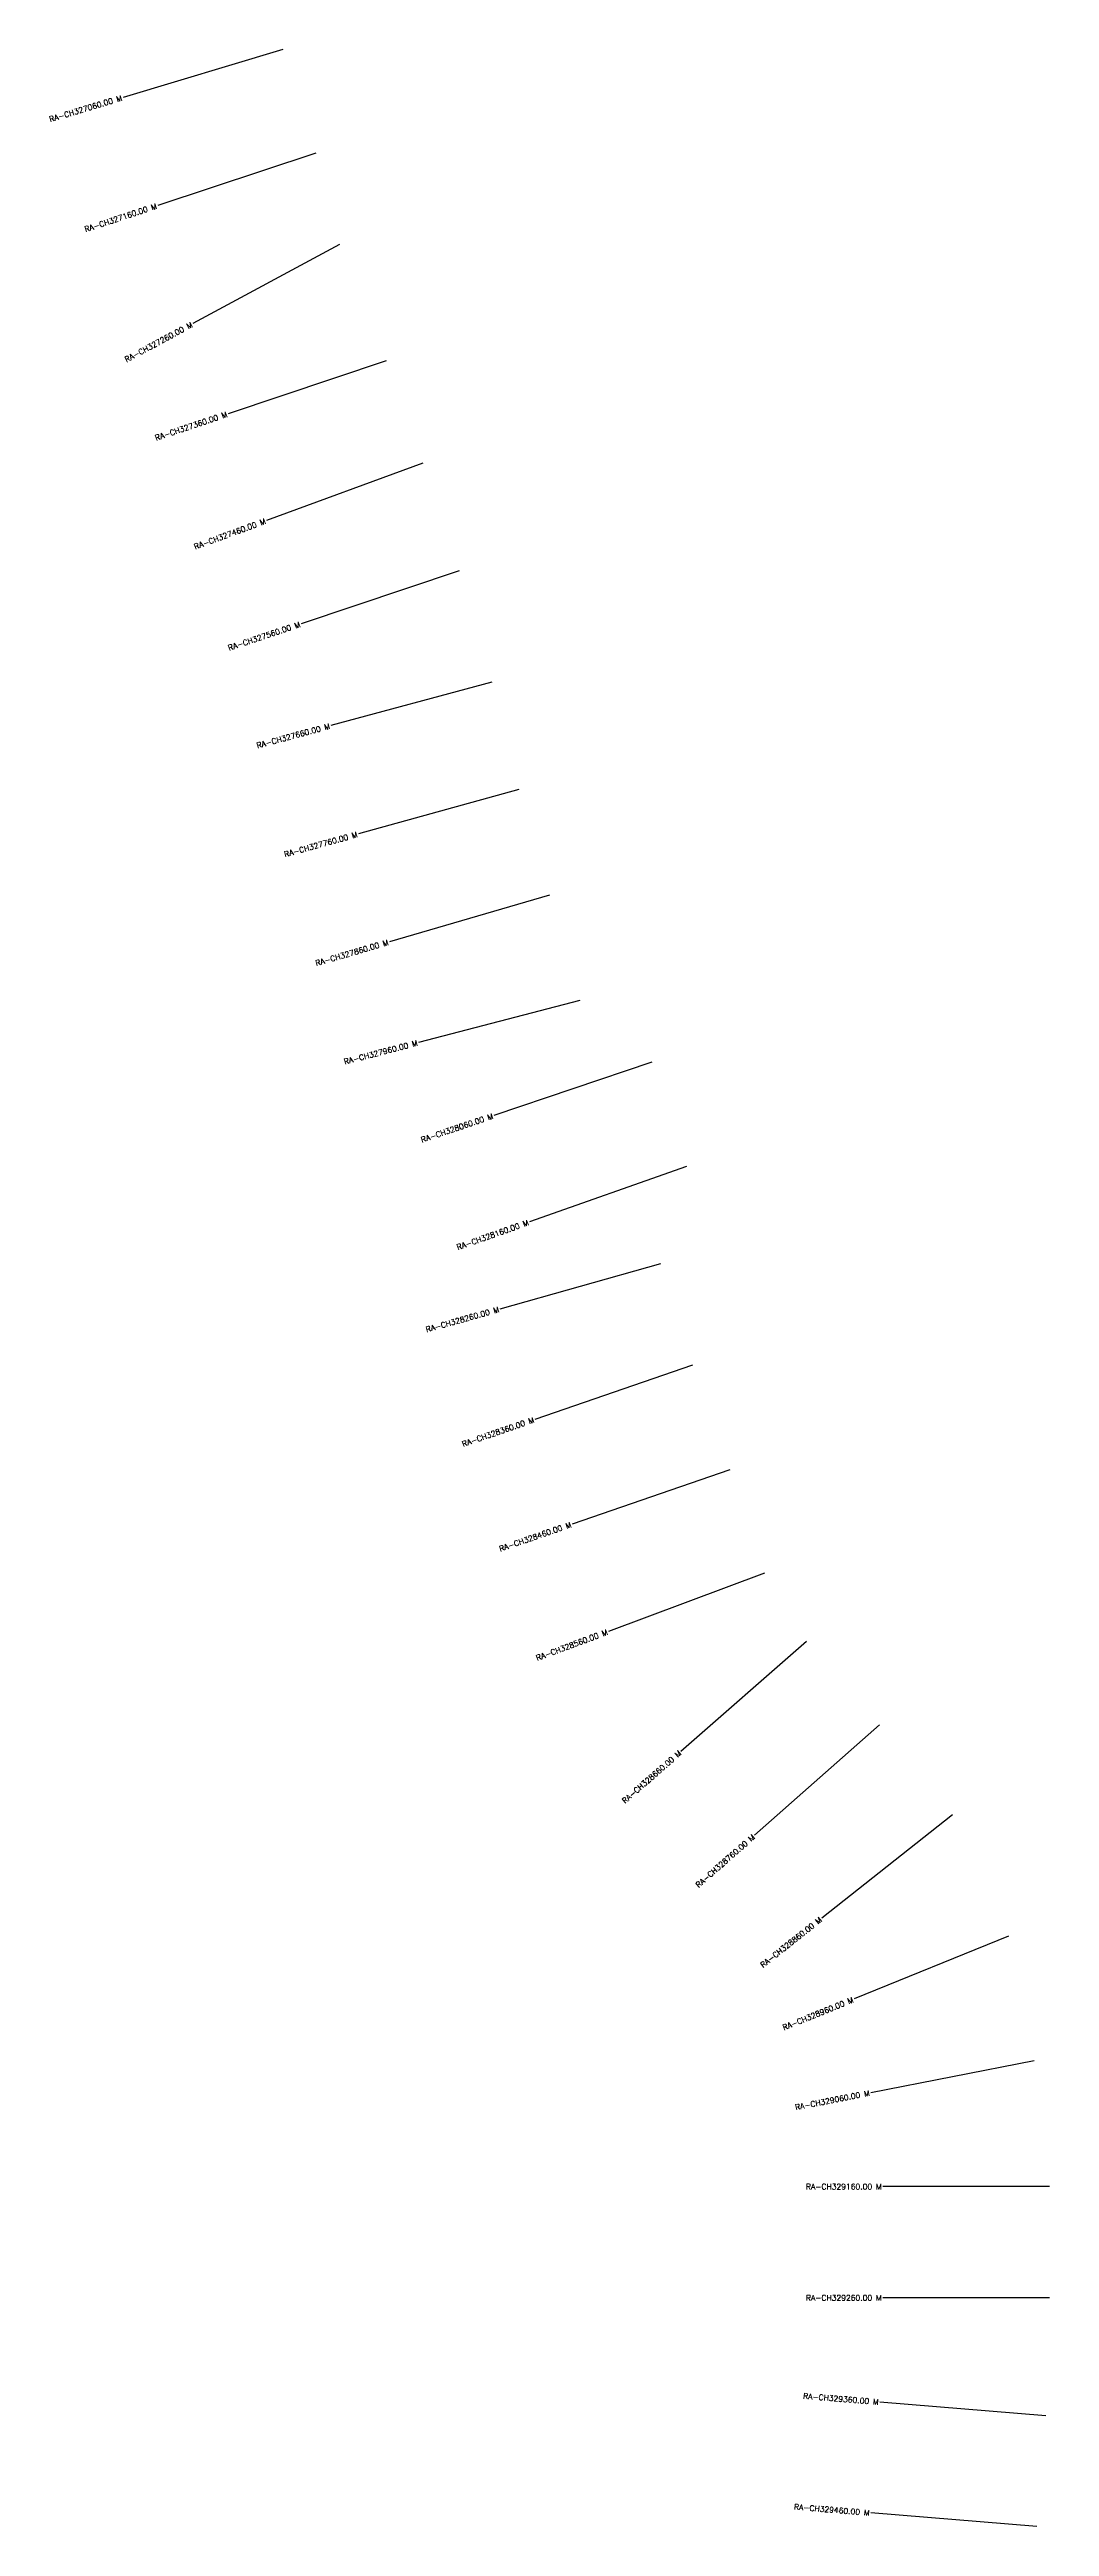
# Model space of a CAD drawing. Header units: metres. Extents: x 288417 to 293389, y 1992176 to 1996852.
# Drawn here: x 289120 to 290020, y 1994411 to 1996639 of the extents above; entities that cross this region are included whole.
import ezdxf
from ezdxf.enums import TextEntityAlignment as Align

# ---------------------------------------------------------------- set-up
doc = ezdxf.new("R2010")
doc.units = ezdxf.units.M
doc.header["$MEASUREMENT"] = 0
doc.layers.add('CS', color=134, linetype='Continuous')
doc.layers.add('CSMark', color=6, linetype='Continuous')
doc.styles.get("Standard").update_dxf_attribs({"font": 'simplex.shx'})

msp = doc.modelspace()

# ---------------------------------------------------------------- linework, layer by layer
at = {"layer": 'CS'}
for p, q in [((289329.8, 1996639.1), (289186.1, 1996596)), ((289359.7, 1996545.9), (289217.3, 1996498.8)), ((289380.9, 1996463.8), (289248.9, 1996392.6)), ((289422.9, 1996359.2), (289280.6, 1996311.5)), ((289455.9, 1996267), (289315.1, 1996215.4)), ((289488.5, 1996170.3), (289346.3, 1996122.6)), ((289518, 1996070.1), (289373.2, 1996031)), ((289542.4, 1995973.7), (289397.9, 1995933.6)), ((289569.8, 1995878.5), (289425.8, 1995836.5)), ((289597.1, 1995783.9), (289452, 1995746)), ((289662, 1995728.4), (289519.9, 1995680.5)), ((289693.3, 1995634.6), (289551.9, 1995584.6)), ((289669.7, 1995546.9), (289525.3, 1995506.3)), ((289698.6, 1995455.9), (289556.8, 1995407.1)), ((289732.1, 1995361.7), (289590.2, 1995312.9)), ((289763.4, 1995268.8), (289622.9, 1995216.4)), ((289801.2, 1995207.2), (289688.2, 1995108.5)), ((289866.9, 1995132.2), (289754.4, 1995033.1)), ((289932.5, 1995051.5), (289814.8, 1994958.5)), ((289982.9, 1994942.2), (289843.9, 1994885.8)), ((290006.1, 1994830.2), (289858.9, 1994801.5)), ((290019.8, 1994717), (289869.8, 1994717)), ((290019.8, 1994617), (289869.8, 1994617)), ((290016.6, 1994511), (289867.1, 1994523.2)), ((290008.4, 1994411.4), (289858.9, 1994423.5))]:
    msp.add_line(p, q, dxfattribs=at)

# ---------------------------------------------------------------- texts
at = {"layer": 'CSMark'}
for s, rotation, p in [('RA-CH327060.00 M', 16.6946, (289185.1, 1996595.7)), ('RA-CH327160.00 M', 18.2664, (289216.3, 1996498.5)), ('RA-CH327260.00 M', 28.3475, (289248.1, 1996392.1)), ('RA-CH327360.00 M', 18.5208, (289279.7, 1996311.2)), ('RA-CH327460.00 M', 20.1215, (289314.2, 1996215.1)), ('RA-CH327560.00 M', 18.5277, (289345.4, 1996122.3)), ('RA-CH327660.00 M', 15.1175, (289372.2, 1996030.7)), ('RA-CH327760.00 M', 15.5057, (289396.9, 1995933.3)), ('RA-CH327860.00 M', 16.2494, (289424.8, 1995836.2)), ('RA-CH327960.00 M', 14.6179, (289451, 1995745.8)), ('RA-CH328060.00 M', 18.6405, (289519, 1995680.1)), ('RA-CH328160.00 M', 19.4523, (289550.9, 1995584.3)), ('RA-CH328260.00 M', 15.6739, (289524.3, 1995506.1)), ('RA-CH328360.00 M', 18.9759, (289555.8, 1995406.8)), ('RA-CH328460.00 M', 18.9759, (289589.3, 1995312.6)), ('RA-CH328560.00 M', 20.4562, (289621.9, 1995216)), ('RA-CH328660.00 M', 41.1137, (289687.5, 1995107.9)), ('RA-CH328760.00 M', 41.3822, (289753.6, 1995032.4)), ('RA-CH328860.00 M', 38.3203, (289814, 1994957.9)), ('RA-CH328960.00 M', 22.0902, (289843, 1994885.4)), ('RA-CH329060.00 M', 11.0134, (289857.9, 1994801.3)), ('RA-CH329360.00 M', 355.3457, (289866.1, 1994523.3)), ('RA-CH329460.00 M', 355.3457, (289857.9, 1994423.6))]:
    msp.add_text(s, height=5, rotation=rotation, dxfattribs=at).set_placement(p, align=Align.MIDDLE_RIGHT)
for s, p in [('RA-CH329160.00 M', (289868.8, 1994717)), ('RA-CH329260.00 M', (289868.8, 1994617))]:
    msp.add_text(s, height=5, dxfattribs=at).set_placement(p, align=Align.MIDDLE_RIGHT)

doc.saveas('drawing.dxf')
